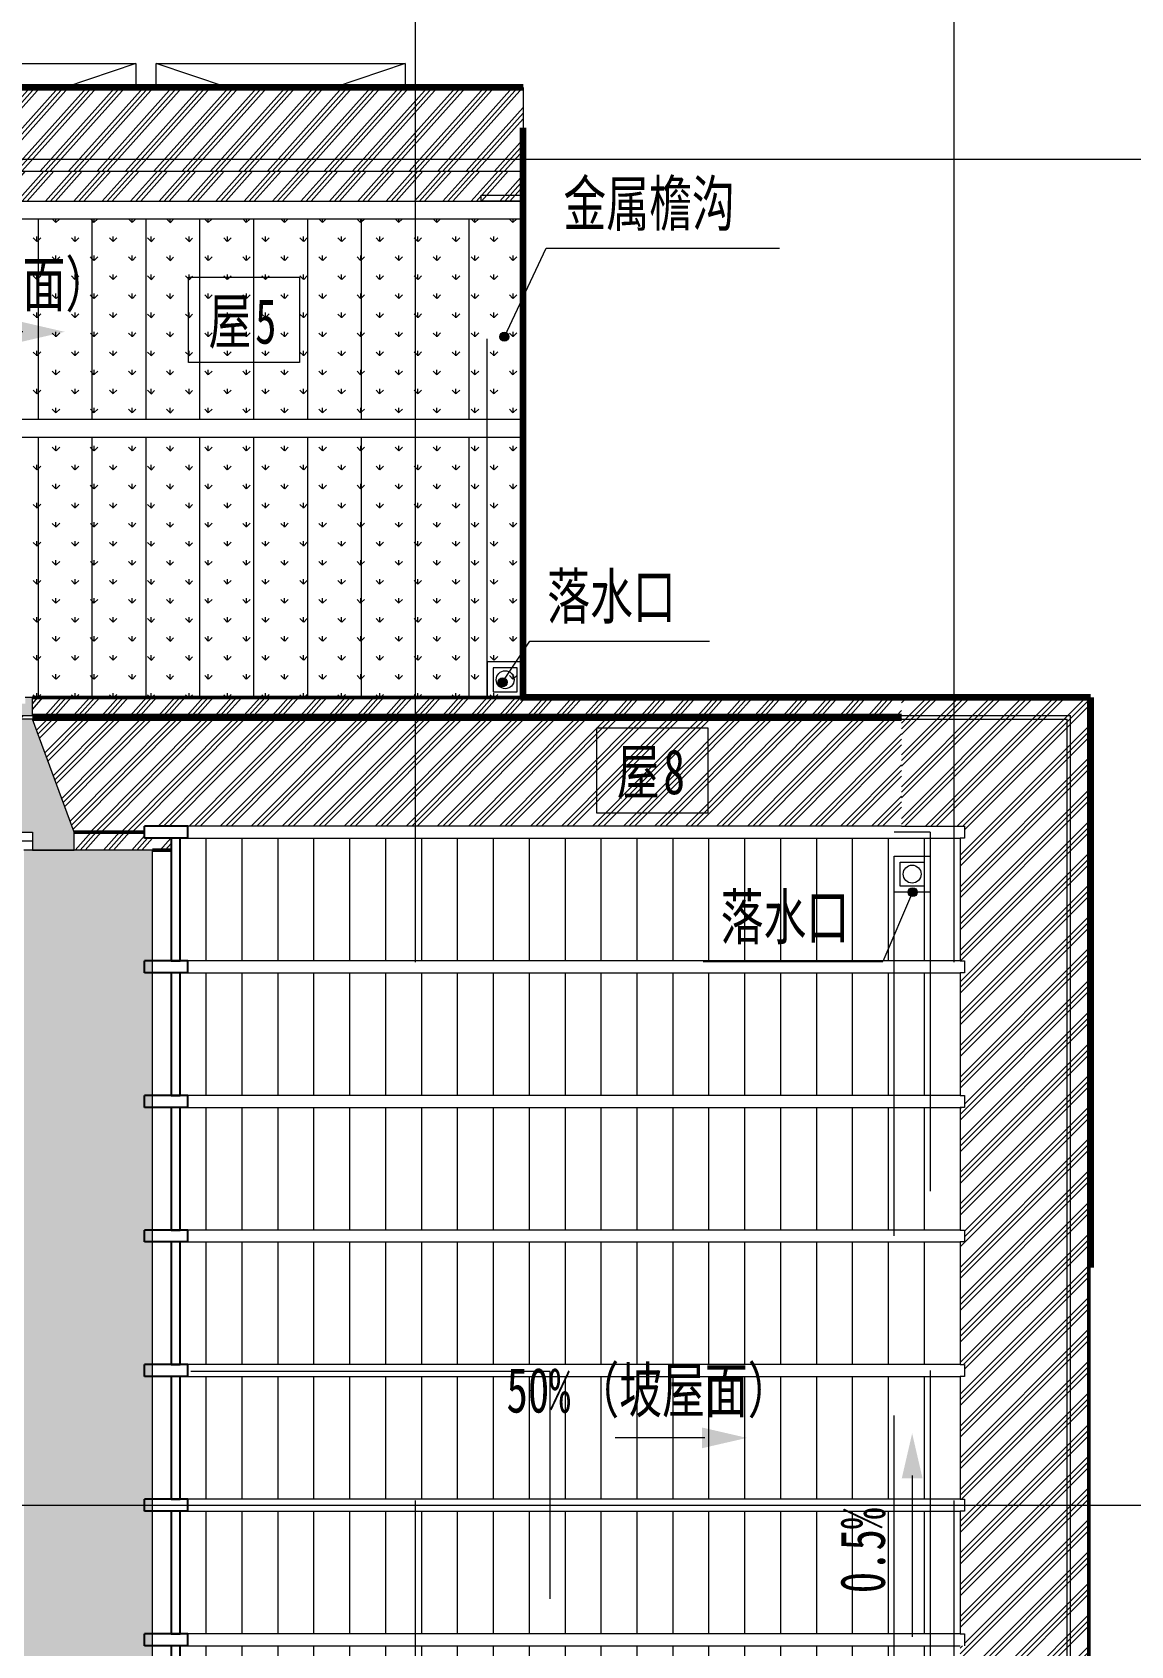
# Model space of a CAD drawing. Header units: millimetres. Extents: x 124696 to 347024, y 412631 to 564609.
# Drawn here: x 195971 to 205148, y 538427 to 551914 of the extents above; entities that cross this region are included whole.
import ezdxf

# ---------------------------------------------------------------- set-up
doc = ezdxf.new("R2010")
doc.units = ezdxf.units.MM
doc.header["$LTSCALE"] = 1500
doc.header["$MEASUREMENT"] = 0
for name, pattern in [('二层平面图$0$Aligning Line', [6.35, 3.175, -3.175]), ('二层平面图$0$IMPORT-216002', [3, 2, -1]), ('二层平面图$0$划线 2mm', [3.6, 2, -1.6]), ('二层平面图$0$轴网线_12_3_3_3 mm', [21, 12, -3, 3, -3]), ('二层平面图$0$隐藏线', [7.14375, 4.7625, -2.38125])]:
    doc.linetypes.add(name, pattern=pattern)
doc.layers.add('0-建筑底图', color=7, linetype='Continuous')
for name, color, linetype, lineweight in [('二层平面图$0$0-1', 7, 'Continuous', 5), ('二层平面图$0$A-FLOR-STRS', 51, 'Continuous', 9), ('二层平面图$0$A-LINE', 7, 'Continuous', 9), ('二层平面图$0$A-LINE-1', 7, '二层平面图$0$IMPORT-216002', 9), ('二层平面图$0$A-LINE-4', 7, '二层平面图$0$Aligning Line', 100), ('二层平面图$0$A-LINE-5', 7, '二层平面图$0$隐藏线', 9), ('二层平面图$0$A-NORM-MODEL-1', 9, 'Continuous', 9), ('二层平面图$0$A-NORM-MODEL-2', 90, 'Continuous', 25), ('二层平面图$0$A-ROOF', 241, 'Continuous', 9), ('二层平面图$0$A-ROOF-2', 254, 'Continuous', 5), ('二层平面图$0$A-ROOF-3', 50, 'Continuous', 50), ('二层平面图$0$A-ROOF-GRID-1', 9, 'Continuous', 9), ('二层平面图$0$A-WALL-CURT-PANEL-2', 7, 'Continuous', 9), ('二层平面图$0$A-WINDOW', 51, 'Continuous', 9), ('二层平面图$0$A-WINDOW-1', 51, '二层平面图$0$划线 2mm', 9), ('二层平面图$0$ANNO-DOTE-1', 10, '二层平面图$0$轴网线_12_3_3_3 mm', 15), ('二层平面图$0$ANNO-TEXT', 7, 'Continuous', 15), ('二层平面图$0$ANNO-TEXT-1', 1, 'Continuous', 15), ('二层平面图$0$ANNO-TEXT-2', 210, 'Continuous', 15), ('二层平面图$0$DETAIL-1', 8, 'Continuous', 9), ('二层平面图$0$FLOR-PATT', 99, 'Continuous', 9), ('二层平面图$0$S-BEAM', 4, 'Continuous', 9), ('二层平面图$0$S-BEAM-1', 7, 'Continuous', 9), ('二层平面图$0$S-BEAM-2', 130, 'Continuous', 35)]:
    doc.layers.add(name, color=color, linetype=linetype, lineweight=lineweight)
doc.styles.add('二层平面图$0$黑体', font='simhei.ttf', dxfattribs={"width": 0.7, "height": 375})
pattern_1 = [(90, (0, 0), (-159.099, 159.099), [42.187, -276.011]), (45, (0, 0), (-159.09903, 159.09903), [42.188, -182.813]), (135, (0, 0), (-159.09903, -159.09903), [42.188, -182.813])]
pattern_2 = [(90, (0, 0), (-159.099, 159.099), [42.187, -276.011]), (45, (0, 0), (-159.09903, 159.09903), [42.187, -182.812]), (135, (0, 0), (-159.09903, -159.09903), [42.188, -182.813])]

# ---------------------------------------------------------------- blocks, each defined once
blk = doc.blocks.new('二层平面图$0$屋顶檐口1 - 屋顶檐口1-2761451-104-2F')
at = {"layer": '二层平面图$0$A-ROOF'}
blk.add_hatch(color=256, dxfattribs=at).paths.add_polyline_path([(51150, 88725), (51150, 88875), (50800, 89820), (50660, 89820), (50660, 89850), (50800, 89850), (50800, 90000), (50740, 90000), (50740, 89950), (50560, 89950), (50560, 90000), (50500, 90000), (50500, 89850), (50640, 89850), (50640, 89820), (50500, 89820), (50500, 88875), (50800, 88875), (50800, 88725)])
at = {"layer": '二层平面图$0$A-ROOF-GRID-1'}
h = blk.add_hatch(dxfattribs=at)
h.set_pattern_fill('FP_13', color=256, style=0, pattern_type=2)
h.set_pattern_definition([(48.188, (10675.84, 0), (-118.59096, 132.5834), []), (48.188, (10717.77, 0), (0.00094, 265.16533), []), (48.188, (10633.91, 0), (0.00094, 265.16533), [])])
h.paths.add_polyline_path([(58061, 89850), (58061, 90000), (50800, 90000), (50800, 89850), (55523, 89850)])
h = blk.add_hatch(dxfattribs=at)
h.set_pattern_fill('FP_12', color=256, style=0, pattern_type=2)
h.set_pattern_definition([(48.188, (10647.84, 0), (-118.59096, 132.5834), []), (48.188, (10689.77, 0), (0.00094, 265.16533), []), (48.188, (10605.91, 0), (0.00094, 265.16533), [])])
h.paths.add_polyline_path([(58061, 89820), (58061, 89850), (50660, 89850), (50660, 89820), (55523, 89820)])
h = blk.add_hatch(dxfattribs=at)
h.set_pattern_fill('FP_56', color=256, style=0, pattern_type=2)
h.set_pattern_definition([(45.175, (16865.44, 6248), (-118.9855, 141.01546), []), (45.175, (16907.5, 6244.23), (0.00196, 260.732), []), (45.175, (16823.37, 6251.76), (0.00196, 260.732), [])])
h.paths.add_polyline_path([(51381, 88875), (51738, 88875), (51738, 88925), (58061, 88925), (58061, 89820), (50800, 89820), (51150, 88875)])
h = blk.add_hatch(dxfattribs=at)
h.set_pattern_fill('FP_57', color=256, style=0, pattern_type=2)
h.set_pattern_definition([(48.188, (10745.83, 0), (-118.59096, 132.5834), []), (48.188, (10787.76, 0), (0.00094, 265.16533), []), (48.188, (10703.9, 0), (0.00094, 265.16533), [])])
h.paths.add_polyline_path([(51803, 88725), (51960, 88725), (51960, 88825), (51738, 88825), (51738, 88875), (51150, 88875), (51150, 88725), (51738, 88725)])
at = {"layer": '二层平面图$0$A-ROOF-2'}
for p, q in [((50800, 90000), (50740, 90000)), ((50800, 89850), (50800, 90000)), ((50660, 89850), (50800, 89850)), ((50800, 89820), (50660, 89820)), ((51150, 88875), (50800, 89820)), ((50500, 88875), (50800, 88875)), ((50800, 88875), (50800, 88725)), ((51150, 88725), (51150, 88875)), ((50800, 88725), (51150, 88725))]:
    blk.add_line(p, q, dxfattribs=at)
at = {"layer": '二层平面图$0$A-ROOF-3'}
for p, q in [((50800, 90000), (58061, 90000)), ((50800, 89850), (58061, 89850)), ((50800, 89820), (58061, 89820)), ((51738, 88875), (51150, 88875))]:
    blk.add_line(p, q, dxfattribs=at)
blk = doc.blocks.new('二层平面图$0$SHS-Roof-center_rvt-1-104-2F')
at = {"layer": '二层平面图$0$A-ROOF'}
blk.add_hatch(color=256, dxfattribs=at).paths.add_polyline_path([(51381, 67650), (51803, 67650), (51803, 88725), (50729, 88725), (50729, 67650)])
at = {"layer": '二层平面图$0$A-NORM-MODEL-1'}
for p, q in [((58061, 88925), (52098, 88925)), ((52098, 88825), (58550, 88825)), ((52250, 88825), (52250, 87800)), ((52550, 88825), (52550, 87800)), ((52850, 88825), (52850, 87800)), ((53150, 88825), (53150, 87800)), ((53450, 88825), (53450, 87800)), ((53750, 88825), (53750, 87800)), ((54050, 88825), (54050, 87800)), ((54350, 88825), (54350, 87800)), ((54650, 88825), (54650, 87800)), ((54950, 88825), (54950, 87800)), ((55250, 88825), (55250, 87800)), ((55550, 88825), (55550, 87800)), ((55850, 88825), (55850, 87800)), ((56150, 88825), (56150, 87800)), ((56450, 88825), (56450, 87800)), ((56750, 88825), (56750, 87800)), ((57050, 88825), (57050, 87800)), ((57350, 88825), (57350, 87800)), ((57650, 88825), (57650, 87800)), ((57950, 88825), (57950, 87800)), ((58250, 88825), (58250, 87800)), ((58550, 87800), (52098, 87800)), ((52098, 87700), (58550, 87700)), ((52250, 87700), (52250, 86675)), ((52550, 87700), (52550, 86675)), ((52850, 87700), (52850, 86675)), ((53150, 87700), (53150, 86675)), ((53450, 87700), (53450, 86675)), ((53750, 87700), (53750, 86675)), ((54050, 87700), (54050, 86675)), ((54350, 87700), (54350, 86675)), ((54650, 87700), (54650, 86675)), ((54950, 87700), (54950, 86675)), ((55250, 87700), (55250, 86675)), ((55550, 87700), (55550, 86675)), ((55850, 87700), (55850, 86675)), ((56150, 87700), (56150, 86675)), ((56450, 87700), (56450, 86675)), ((56750, 87700), (56750, 86675)), ((57050, 87700), (57050, 86675)), ((57350, 87700), (57350, 86675)), ((57650, 87700), (57650, 86675)), ((57950, 87700), (57950, 86675)), ((58250, 87700), (58250, 86675)), ((58550, 86675), (52098, 86675)), ((52098, 86575), (58550, 86575)), ((52250, 86575), (52250, 85550)), ((52550, 86575), (52550, 85550)), ((52850, 86575), (52850, 85550)), ((53150, 86575), (53150, 85550)), ((53450, 86575), (53450, 85550)), ((53750, 86575), (53750, 85550)), ((54050, 86575), (54050, 85550)), ((54350, 86575), (54350, 85550)), ((54650, 86575), (54650, 85550)), ((54950, 86575), (54950, 85550)), ((55250, 86575), (55250, 85550)), ((55550, 86575), (55550, 85550)), ((55850, 86575), (55850, 85550)), ((56150, 86575), (56150, 85550)), ((56450, 86575), (56450, 85550)), ((56750, 86575), (56750, 85550)), ((57050, 86575), (57050, 85550)), ((57350, 86575), (57350, 85550)), ((57650, 86575), (57650, 85550)), ((57950, 86575), (57950, 85550)), ((58250, 86575), (58250, 85550)), ((58550, 85550), (52098, 85550)), ((52098, 85450), (58550, 85450)), ((52250, 85450), (52250, 84425)), ((52550, 85450), (52550, 84425)), ((52850, 85450), (52850, 84425)), ((53150, 85450), (53150, 84425)), ((53450, 85450), (53450, 84425)), ((53750, 85450), (53750, 84425)), ((54050, 85450), (54050, 84425)), ((54350, 85450), (54350, 84425)), ((54650, 85450), (54650, 84425)), ((54950, 85450), (54950, 84425)), ((55250, 85450), (55250, 84425)), ((55550, 85450), (55550, 84425)), ((55850, 85450), (55850, 84425)), ((56150, 85450), (56150, 84425)), ((56450, 85450), (56450, 84425)), ((56750, 85450), (56750, 84425)), ((57050, 85450), (57050, 84425)), ((57350, 85450), (57350, 84425)), ((57650, 85450), (57650, 84425)), ((57950, 85450), (57950, 84425)), ((58250, 85450), (58250, 84425)), ((58550, 84425), (52098, 84425)), ((52098, 84325), (58550, 84325)), ((52250, 84325), (52250, 83300)), ((52550, 84325), (52550, 83300)), ((52850, 84325), (52850, 83300)), ((53150, 84325), (53150, 83300)), ((53450, 84325), (53450, 83300)), ((53750, 84325), (53750, 83300)), ((54050, 84325), (54050, 83300)), ((54350, 84325), (54350, 83300)), ((54650, 84325), (54650, 83300)), ((54950, 84325), (54950, 83300)), ((55250, 84325), (55250, 83300)), ((55550, 84325), (55550, 83300)), ((55850, 84325), (55850, 83300)), ((56150, 84325), (56150, 83300)), ((56450, 84325), (56450, 83300)), ((56750, 84325), (56750, 83300)), ((57050, 84325), (57050, 83300)), ((57350, 84325), (57350, 83300)), ((57650, 84325), (57650, 83300)), ((57950, 84325), (57950, 83300)), ((58250, 84325), (58250, 83300)), ((58550, 83300), (52098, 83300)), ((52098, 83200), (58550, 83200)), ((52250, 83200), (52250, 82175)), ((52550, 83200), (52550, 82175)), ((52850, 83200), (52850, 82175)), ((53150, 83200), (53150, 82175)), ((53450, 83200), (53450, 82175)), ((53750, 83200), (53750, 82175)), ((54050, 83200), (54050, 82175)), ((54350, 83200), (54350, 82175)), ((54650, 83200), (54650, 82175)), ((54950, 83200), (54950, 82175)), ((55250, 83200), (55250, 82175)), ((55550, 83200), (55550, 82175)), ((55850, 83200), (55850, 82175)), ((56150, 83200), (56150, 82175)), ((56450, 83200), (56450, 82175)), ((56750, 83200), (56750, 82175)), ((57050, 83200), (57050, 82175)), ((57350, 83200), (57350, 82175)), ((57650, 83200), (57650, 82175)), ((57950, 83200), (57950, 82175)), ((58250, 83200), (58250, 82175)), ((58550, 82175), (52098, 82175)), ((52098, 82075), (58550, 82075)), ((52250, 82075), (52250, 81050)), ((52550, 82075), (52550, 81050)), ((52850, 82075), (52850, 81050)), ((53150, 82075), (53150, 81050)), ((53450, 82075), (53450, 81050)), ((53750, 82075), (53750, 81050)), ((54050, 82075), (54050, 81050)), ((54350, 82075), (54350, 81050)), ((54650, 82075), (54650, 81050)), ((54950, 82075), (54950, 81050)), ((55250, 82075), (55250, 81050)), ((55550, 82075), (55550, 81050)), ((55850, 82075), (55850, 81050)), ((56150, 82075), (56150, 81050)), ((56450, 82075), (56450, 81050)), ((56750, 82075), (56750, 81050)), ((57050, 82075), (57050, 81050)), ((57350, 82075), (57350, 81050)), ((57650, 82075), (57650, 81050)), ((57950, 82075), (57950, 81050)), ((58250, 82075), (58250, 81050))]:
    blk.add_line(p, q, dxfattribs=at)
at = {"layer": '二层平面图$0$A-NORM-MODEL-2'}
for p, q in [((52098, 88925), (51738, 88925)), ((51738, 88825), (51738, 88925)), ((52098, 88825), (52098, 88925)), ((52098, 88825), (51738, 88825)), ((51960, 88825), (51960, 87800)), ((52035, 88825), (51960, 88825)), ((52035, 87800), (52035, 88825)), ((52098, 87800), (51738, 87800)), ((51738, 87700), (51738, 87800)), ((51960, 87800), (52035, 87800)), ((52098, 87700), (52098, 87800)), ((52098, 87700), (51738, 87700)), ((51960, 87700), (51960, 86675)), ((52035, 87700), (51960, 87700)), ((52035, 86675), (52035, 87700)), ((52098, 86675), (51738, 86675)), ((51738, 86575), (51738, 86675)), ((51960, 86675), (52035, 86675)), ((52098, 86575), (52098, 86675)), ((52098, 86575), (51738, 86575)), ((51960, 86575), (51960, 85550)), ((52035, 86575), (51960, 86575)), ((52035, 85550), (52035, 86575)), ((52098, 85550), (51738, 85550)), ((51738, 85450), (51738, 85550)), ((51960, 85550), (52035, 85550)), ((52098, 85450), (52098, 85550)), ((52098, 85450), (51738, 85450)), ((51960, 85450), (51960, 84425)), ((52035, 85450), (51960, 85450)), ((52035, 84425), (52035, 85450)), ((52098, 84425), (51738, 84425)), ((51738, 84325), (51738, 84425)), ((52098, 84325), (51738, 84325)), ((51960, 84425), (52035, 84425)), ((51960, 84325), (51960, 83300)), ((52035, 84325), (51960, 84325)), ((52035, 83300), (52035, 84325)), ((52098, 84325), (52098, 84425)), ((52098, 83300), (51738, 83300)), ((51738, 83200), (51738, 83300)), ((51960, 83300), (52035, 83300)), ((52098, 83200), (52098, 83300)), ((52098, 83200), (51738, 83200)), ((51960, 83200), (51960, 82175)), ((52035, 83200), (51960, 83200)), ((52035, 82175), (52035, 83200)), ((52098, 82175), (51738, 82175)), ((51738, 82075), (51738, 82175)), ((51960, 82175), (52035, 82175)), ((52098, 82075), (52098, 82175)), ((52098, 82075), (51738, 82075)), ((51960, 82075), (51960, 81050)), ((52035, 82075), (51960, 82075)), ((52035, 81050), (52035, 82075))]:
    blk.add_line(p, q, dxfattribs=at)
at = {"layer": '二层平面图$0$A-ROOF-2'}
for p, q in [((51803, 88725), (50729, 88725)), ((51803, 67650), (51803, 88725))]:
    blk.add_line(p, q, dxfattribs=at)
at = {"layer": '二层平面图$0$A-ROOF-3'}
for p, q in [((59625, 90000), (59623, 89997)), ((59625, 90000), (59623, 89997)), ((59625, 89719), (59625, 90000)), ((59625, 90000), (59625, 89719)), ((59625, 89719), (59625, 89438)), ((59625, 89438), (59625, 89719)), ((59625, 89438), (59625, 89156)), ((59625, 89438), (59625, 89156)), ((59625, 88875), (59625, 89156)), ((59625, 88875), (59625, 89156)), ((59625, 67500), (59625, 88875)), ((59625, 88875), (59625, 67500)), ((51803, 88725), (51960, 88725))]:
    blk.add_line(p, q, dxfattribs=at)
at = {"layer": '二层平面图$0$A-ROOF'}
blk.add_blockref('二层平面图$0$屋顶檐口1 - 屋顶檐口1-2761451-104-2F', (0, 0), dxfattribs=at)
blk = doc.blocks.new('二层平面图$0$S-梁-钢-箱形1 - _-150x150x10x10-V76-104-2F')
at = {"layer": '二层平面图$0$S-BEAM-1'}
h = blk.add_hatch(color=256, dxfattribs=at)
h.paths.add_polyline_path([(50368, 88800), (50368, 88950), (50032, 88950), (50032, 88800)])
h.paths.add_polyline_path([(50055, 88810), (50055, 88940), (50345, 88940), (50345, 88810)])
for p, q in [((50368, 88950), (50500, 88950)), ((50800, 88800), (50368, 88800))]:
    blk.add_line(p, q, dxfattribs=at)
at = {"layer": '二层平面图$0$S-BEAM-2'}
for p, q in [((50368, 88950), (50032, 88950)), ((50032, 88950), (50032, 88800)), ((50055, 88810), (50055, 88940)), ((50055, 88940), (50345, 88940)), ((50345, 88940), (50345, 88810)), ((50368, 88800), (50368, 88950)), ((50032, 88800), (50368, 88800)), ((50345, 88810), (50055, 88810))]:
    blk.add_line(p, q, dxfattribs=at)
blk = doc.blocks.new('二层平面图$0$SHS-Structure-Center_rvt-1-104-2F')
at = {"layer": '二层平面图$0$S-BEAM'}
blk.add_blockref('二层平面图$0$S-梁-钢-箱形1 - _-150x150x10x10-V76-104-2F', (0, 0), dxfattribs=at)
blk = doc.blocks.new('二层平面图$0$楼板 斜檐口 - 楼板 斜檐口-3571289-104-2F')
at = {"layer": '二层平面图$0$FLOR-PATT'}
h = blk.add_hatch(dxfattribs=at)
h.set_pattern_fill('FP_82', color=256, style=0, pattern_type=2)
h.set_pattern_definition([(48.19, (9190, 0), (-118.58652, 132.5819), []), (48.19, (9231.93, 0), (-0.00192, 265.16498), []), (48.19, (9148.07, 0), (-0.00192, 265.16498), [])])
h.paths.add_polyline_path([(50000, 94400), (54900, 94400), (54900, 95100), (45000, 95100), (45000, 94400), (49310, 94400)])
h = blk.add_hatch(dxfattribs=at)
h.set_pattern_fill('FP_81', color=256, style=0, pattern_type=2)
h.set_pattern_definition([(48.19, (9220, 0), (-118.58652, 132.5819), []), (48.19, (9261.93, 0), (-0.00192, 265.16498), []), (48.19, (9178.07, 0), (-0.00192, 265.16498), [])])
h.paths.add_polyline_path([(54900, 94150), (54900, 94400), (45000, 94400), (45000, 94150), (54142, 94150)])
at = {"layer": '二层平面图$0$A-LINE'}
for p, q in [((45000, 95100), (54900, 95100)), ((54900, 95100), (54900, 94400)), ((45000, 94400), (54900, 94400)), ((54900, 94400), (54900, 94150)), ((45000, 94150), (54900, 94150))]:
    blk.add_line(p, q, dxfattribs=at)
blk = doc.blocks.new('二层平面图$0$系统嵌板 - 深灰色蜂窝铝板-8716445-104-2F')
at = {"layer": '二层平面图$0$A-WALL-CURT-PANEL-2'}
for p, q in [((-175, 0), (175, 0)), ((-175, 0), (-175, -50)), ((175, 0), (175, -50)), ((175, -50), (-175, -50))]:
    blk.add_line(p, q, dxfattribs=at)
blk = doc.blocks.new('二层平面图$0$A-嵌板_上悬铝窗 - 幕墙上悬开启-12972704-104-2F')
at = {"layer": '二层平面图$0$A-WINDOW-1'}
for p, q in [((-446, 175), (-1040, 375)), ((-1040, 375), (1040, 375)), ((-1040, 175), (-1040, 375)), ((1040, 375), (446, 175)), ((1040, 375), (1040, 175))]:
    blk.add_line(p, q, dxfattribs=at)
blk = doc.blocks.new('二层平面图$0$A-嵌板_上悬铝窗 - 幕墙上悬开启-12972689-104-2F')
at = {"layer": '二层平面图$0$A-WINDOW-1'}
for p, q in [((-446, 175), (-1040, 375)), ((-1040, 375), (1040, 375)), ((-1040, 175), (-1040, 375)), ((1040, 375), (446, 175)), ((1040, 375), (1040, 175))]:
    blk.add_line(p, q, dxfattribs=at)
blk = doc.blocks.new('二层平面图$0$符号排水箭头_实线 - 排水箭头-7034490-104-2F')
at = {"layer": '二层平面图$0$ANNO-TEXT'}
blk.add_hatch(color=256, dxfattribs=at).paths.add_polyline_path([(2.5, -0.577), (0, 0), (2.5, 0.577)])
blk.add_line((2.339, 0), (7.339, 0), dxfattribs=at)
blk = doc.blocks.new('二层平面图$0$00_引注_规范_ - 00_引注_规范_-5761223-104-2F')
at = {"layer": '二层平面图$0$ANNO-TEXT'}
for p, q in [((0, 0), (5, 0)), ((5, 0), (10, 0))]:
    blk.add_line(p, q, dxfattribs=at)
blk = doc.blocks.new('二层平面图$0$符号排水箭头_虚线 - 排水箭头-5936943-104-2F')
at = {"layer": '二层平面图$0$ANNO-TEXT'}
blk.add_hatch(color=256, dxfattribs=at).paths.add_polyline_path([(2.5, -0.577), (0, 0), (2.5, 0.577)])
at = {"layer": '二层平面图$0$ANNO-TEXT-2'}
blk.add_line((2.339, 0), (11.339, 0), dxfattribs=at)
blk = doc.blocks.new('二层平面图$0$00_引注_规范_ - 00_引注_规范_-5758521-104-2F')
at = {"layer": '二层平面图$0$ANNO-TEXT'}
for p, q in [((0, 0), (8, 0)), ((8, 0), (13, 0))]:
    blk.add_line(p, q, dxfattribs=at)
blk = doc.blocks.new('二层平面图')
at = {"layer": '二层平面图$0$A-FLOR-STRS'}
h = blk.add_hatch(dxfattribs=at)
h.set_pattern_fill('FP_72', color=8, style=0, pattern_type=2)
h.set_pattern_definition(pattern_1)
h.paths.add_polyline_path([(50690.7, 92325), (50850, 92325), (50850, 94000), (50400, 94000), (50400, 92325)])
h = blk.add_hatch(dxfattribs=at)
h.set_pattern_fill('FP_72', color=8, style=0, pattern_type=2)
h.set_pattern_definition(pattern_1)
h.paths.add_polyline_path([(51121.5, 92325), (51300, 92325), (51300, 94000), (50850, 94000), (50850, 92325)])
h = blk.add_hatch(dxfattribs=at)
h.set_pattern_fill('FP_72', color=8, style=0, pattern_type=2)
h.set_pattern_definition(pattern_1)
h.paths.add_polyline_path([(51300, 92325), (51750, 92325), (51750, 94000), (51300, 94000), (51300, 92339.3)])
h = blk.add_hatch(dxfattribs=at)
h.set_pattern_fill('FP_107', color=8, style=0, pattern_type=2)
h.set_pattern_definition(pattern_2)
h.paths.add_polyline_path([(51750, 92325), (52200, 92325), (52200, 94000), (51750, 94000), (51750, 92442)])
h = blk.add_hatch(dxfattribs=at)
h.set_pattern_fill('FP_72', color=8, style=0, pattern_type=2)
h.set_pattern_definition(pattern_1)
h.paths.add_polyline_path([(52650, 92325), (52650, 94000), (52200, 94000), (52200, 92325), (52560.7, 92325)])
h = blk.add_hatch(dxfattribs=at)
h.set_pattern_fill('FP_72', color=8, style=0, pattern_type=2)
h.set_pattern_definition(pattern_1)
h.paths.add_polyline_path([(52761.7, 92325), (53100, 92325), (53100, 94000), (52650, 94000), (52650, 92325)])
h = blk.add_hatch(dxfattribs=at)
h.set_pattern_fill('FP_72', color=8, style=0, pattern_type=2)
h.set_pattern_definition(pattern_1)
h.paths.add_polyline_path([(53550, 92325), (53550, 94000), (53100, 94000), (53100, 92325)])
h = blk.add_hatch(dxfattribs=at)
h.set_pattern_fill('FP_72', color=8, style=0, pattern_type=2)
h.set_pattern_definition(pattern_1)
h.paths.add_polyline_path([(54000, 92325), (54000, 94000), (53550, 94000), (53550, 92325)])
h = blk.add_hatch(dxfattribs=at)
h.set_pattern_fill('FP_72', color=8, style=0, pattern_type=2)
h.set_pattern_definition(pattern_1)
h.paths.add_polyline_path([(54450, 92325), (54450, 94000), (54000, 94000), (54000, 92325), (54142.3, 92325)])
h = blk.add_hatch(dxfattribs=at)
h.set_pattern_fill('FP_72', color=8, style=0, pattern_type=2)
h.set_pattern_definition(pattern_1)
h.paths.add_polyline_path([(54900, 92325), (54900, 94000), (54450, 94000), (54450, 92325)])
h = blk.add_hatch(dxfattribs=at)
h.set_pattern_fill('FP_72', color=8, style=0, pattern_type=2)
h.set_pattern_definition(pattern_1)
h.paths.add_polyline_path([(50499.5, 89675), (50499.5, 89820), (50639.6, 89820), (50639.6, 89850), (50499.5, 89850), (50499.5, 90000), (50850, 90000), (50850, 92175), (50400, 92175), (50400, 89675)])
h = blk.add_hatch(dxfattribs=at)
h.set_pattern_fill('FP_72', color=8, style=0, pattern_type=2)
h.set_pattern_definition(pattern_1)
h.paths.add_polyline_path([(50850, 90000), (51300, 90000), (51300, 92175), (50850, 92175), (50850, 90124.8)])
h = blk.add_hatch(dxfattribs=at)
h.set_pattern_fill('FP_72', color=8, style=0, pattern_type=2)
h.set_pattern_definition(pattern_1)
h.paths.add_polyline_path([(51750, 90000), (51750, 92175), (51300, 92175), (51300, 90000), (51381, 90000)])
h = blk.add_hatch(dxfattribs=at)
h.set_pattern_fill('FP_107', color=8, style=0, pattern_type=2)
h.set_pattern_definition(pattern_2)
h.paths.add_polyline_path([(51750, 90000), (52200, 90000), (52200, 92175), (51750, 92175), (51750, 90124.8)])
h = blk.add_hatch(dxfattribs=at)
h.set_pattern_fill('FP_72', color=8, style=0, pattern_type=2)
h.set_pattern_definition(pattern_1)
h.paths.add_polyline_path([(52200, 90000), (52650, 90000), (52650, 92175), (52200, 92175), (52200, 90124.8)])
h = blk.add_hatch(dxfattribs=at)
h.set_pattern_fill('FP_72', color=8, style=0, pattern_type=2)
h.set_pattern_definition(pattern_1)
h.paths.add_polyline_path([(53100, 90000), (53100, 92175), (52650, 92175), (52650, 90000), (52974.5, 90000)])
h = blk.add_hatch(dxfattribs=at)
h.set_pattern_fill('FP_72', color=8, style=0, pattern_type=2)
h.set_pattern_definition(pattern_1)
h.paths.add_polyline_path([(53391.9, 90000), (53550, 90000), (53550, 92175), (53100, 92175), (53100, 90000), (53180.5, 90000)])
h = blk.add_hatch(dxfattribs=at)
h.set_pattern_fill('FP_72', color=8, style=0, pattern_type=2)
h.set_pattern_definition(pattern_1)
h.paths.add_polyline_path([(54000, 90000), (54000, 92175), (53550, 92175), (53550, 90000)])
h = blk.add_hatch(dxfattribs=at)
h.set_pattern_fill('FP_72', color=8, style=0, pattern_type=2)
h.set_pattern_definition(pattern_1)
h.paths.add_polyline_path([(54049, 90000), (54450, 90000), (54450, 92175), (54000, 92175), (54000, 90000), (54044, 90000)])
h = blk.add_hatch(dxfattribs=at)
h.set_pattern_fill('FP_72', color=8, style=0, pattern_type=2)
h.set_pattern_definition(pattern_1)
h.paths.add_polyline_path([(54900, 90000), (54900, 92175), (54450, 92175), (54450, 90000)])
at = {"layer": '二层平面图$0$ANNO-TEXT'}
h = blk.add_hatch(color=8, dxfattribs=at)
edge = h.paths.add_edge_path()
edge.add_arc((54743.3, 93016.6), 37.5, 0, 360)
h = blk.add_hatch(color=8, dxfattribs=at)
edge = h.paths.add_edge_path()
edge.add_arc((54728.2, 90128.6), 37.5, 0, 360)
h = blk.add_hatch(color=8, dxfattribs=at)
edge = h.paths.add_edge_path()
edge.add_arc((58154.1, 88374), 37.5, 0, 360)
at = {"layer": '二层平面图$0$DETAIL-1'}
h = blk.add_hatch(dxfattribs=at)
h.set_pattern_fill('FP_47', color=8, style=0, pattern_type=2)
h.set_pattern_definition([(45, (0, 0), (-132.58252, 132.58252), []), (45, (46.88, 0), (0, 265.16504), []), (45, (-46.88, 0), (0, 265.16504), [])])
h.paths.add_polyline_path([(59623.8, 66375), (59623.8, 90000), (58060.9, 90000), (58060.9, 88925), (58588.2, 88925), (58588.2, 88825), (58550, 88825), (58550, 87800), (58588.2, 87800), (58588.2, 87700), (58550, 87700), (58550, 86675), (58588.2, 86675), (58588.2, 86575), (58550, 86575), (58550, 85550), (58588.2, 85550), (58588.2, 85450), (58550, 85450), (58550, 84425), (58588.2, 84425), (58588.2, 84325), (58550, 84325), (58550, 83300), (58588.2, 83300), (58588.2, 83200), (58550, 83200), (58550, 82175), (58588.2, 82175), (58588.2, 82075), (58550, 82075), (58550, 81050), (58588.2, 81050), (58588.2, 80950), (58550, 80950), (58550, 79925), (58588.2, 79925), (58588.2, 79825), (58550, 79825), (58550, 78800), (58588.2, 78800), (58588.2, 78700), (58550, 78700), (58550, 77675), (58588.2, 77675), (58588.2, 77575), (58550, 77575), (58550, 76550), (58588.2, 76550), (58588.2, 76450), (58550, 76448.8), (58550, 75425), (58588.2, 75425), (58588.2, 75325), (58550, 75325), (58550, 74300), (58588.2, 74300), (58588.2, 74200), (58550, 74200), (58550, 73175), (58588.2, 73175), (58588.2, 73075), (58550, 73075), (58550, 72050), (58588.2, 72050), (58588.2, 71950), (58550, 71950), (58550, 70925), (58588.2, 70925), (58588.2, 70825), (58550, 70825), (58550, 69800), (58588.2, 69800), (58588.2, 69700), (58550, 69700), (58550, 68675), (58588.2, 68675), (58588.2, 68575), (58550, 68575), (58550, 67550), (58588.2, 67550), (58588.2, 67450), (57485.4, 67450), (57485.4, 66375), (59319.6, 66375)])
at = {"layer": '二层平面图$0$A-FLOR-STRS', "color": 8}
for p, q in [((54900, 94000), (54900, 94150)), ((50850, 94000), (50400, 94000)), ((51300, 94000), (50850, 94000)), ((50850, 92325), (50850, 94000)), ((51750, 94000), (51300, 94000)), ((51300, 92325), (51300, 94000)), ((52200, 94000), (51750, 94000)), ((51750, 92325), (51750, 94000)), ((52650, 94000), (52200, 94000)), ((52200, 92325), (52200, 94000)), ((53100, 94000), (52650, 94000)), ((52650, 92325), (52650, 94000)), ((53550, 94000), (53100, 94000)), ((53100, 92325), (53100, 94000)), ((54000, 94000), (53550, 94000)), ((53550, 92325), (53550, 94000)), ((54450, 94000), (54000, 94000)), ((54000, 92325), (54000, 94000)), ((54900, 94000), (54450, 94000)), ((54450, 92325), (54450, 94000)), ((54900, 92325), (54900, 94000)), ((54900, 92325), (45000, 92325)), ((50850, 92325), (50400, 92325)), ((51300, 92325), (50850, 92325)), ((51750, 92325), (51300, 92325)), ((52200, 92325), (51750, 92325)), ((52650, 92325), (52200, 92325)), ((53100, 92325), (52650, 92325)), ((53550, 92325), (53100, 92325)), ((54000, 92325), (53550, 92325)), ((54450, 92325), (54000, 92325)), ((54900, 92325), (54450, 92325)), ((54900, 92175), (54900, 92325)), ((54900, 92175), (54900, 92325)), ((54900, 92175), (45000, 92175)), ((50850, 92175), (50400, 92175)), ((51300, 92175), (50850, 92175)), ((50850, 90000), (50850, 92175)), ((51750, 92175), (51300, 92175)), ((51300, 90000), (51300, 92175)), ((52200, 92175), (51750, 92175)), ((51750, 90000), (51750, 92175)), ((52650, 92175), (52200, 92175)), ((52200, 90000), (52200, 92175)), ((53100, 92175), (52650, 92175)), ((52650, 90000), (52650, 92175)), ((53550, 92175), (53100, 92175)), ((53100, 90000), (53100, 92175)), ((54000, 92175), (53550, 92175)), ((53550, 90000), (53550, 92175)), ((54450, 92175), (54000, 92175)), ((54000, 90000), (54000, 92175)), ((54900, 92175), (54450, 92175)), ((54450, 90000), (54450, 92175)), ((54900, 90000), (54900, 92175))]:
    blk.add_line(p, q, dxfattribs=at)
at = {"layer": '二层平面图$0$A-LINE', "color": 8}
for p, q in [((54850, 90250), (54650, 90250)), ((54650, 90250), (54650, 90050)), ((54850, 90050), (54850, 90250)), ((54650, 90050), (54850, 90050)), ((59623.8, 90000), (58060.9, 90000)), ((59623.8, 66375), (59623.8, 90000)), ((58060.9, 89850), (59473.8, 89850)), ((59473.8, 66525), (59473.8, 89850)), ((58060.9, 89820), (59443.8, 89820)), ((59443.8, 66555), (59443.8, 89820)), ((58060.9, 88925), (58588.2, 88925)), ((58588.2, 88925), (58588.2, 88825)), ((58588.2, 88825), (58550, 88825)), ((58550, 88825), (58550, 87800)), ((58050, 88625), (58250, 88625)), ((58050, 88425), (58050, 88625)), ((58250, 88625), (58250, 88425)), ((58250, 88425), (58050, 88425)), ((58550, 87800), (58588.2, 87800)), ((58588.2, 87800), (58588.2, 87700)), ((58588.2, 87700), (58550, 87700)), ((58550, 87700), (58550, 86675)), ((58550, 86675), (58588.2, 86675)), ((58588.2, 86675), (58588.2, 86575)), ((58588.2, 86575), (58550, 86575)), ((58550, 86575), (58550, 85550)), ((58550, 85550), (58588.2, 85550)), ((58588.2, 85550), (58588.2, 85450)), ((58588.2, 85450), (58550, 85450)), ((58550, 85450), (58550, 84425)), ((58550, 84425), (58588.2, 84425)), ((58588.2, 84325), (58550, 84325)), ((58550, 84325), (58550, 83300)), ((58588.2, 84425), (58588.2, 84325)), ((58550, 83300), (58588.2, 83300)), ((58588.2, 83300), (58588.2, 83200)), ((58588.2, 83200), (58550, 83200)), ((58550, 83200), (58550, 82175)), ((58550, 82175), (58588.2, 82175)), ((58588.2, 82175), (58588.2, 82075))]:
    blk.add_line(p, q, dxfattribs=at)
for centre in [(54750, 90150), (58150, 88525)]:
    blk.add_circle(centre, 75, dxfattribs=at)
at = {"layer": '二层平面图$0$A-LINE-1', "color": 8}
for p, q in [((54600, 90000), (54600, 94150)), ((54900, 94150), (54900, 90000)), ((54900, 90000), (54600, 90000)), ((58000, 67500), (58000, 88875)), ((58300, 88875), (58000, 88875)), ((58300, 88875), (58300, 67500)), ((55125, 84366.2), (45000, 84366.2)), ((55125, 50966.2), (55125, 84366.2))]:
    blk.add_line(p, q, dxfattribs=at)
at = {"layer": '二层平面图$0$A-LINE-4', "color": 8}
for p, q in [((54900, 95100), (27000, 95100)), ((54900, 90000), (54900, 95100)), ((59640, 90000), (50380, 90000)), ((59640, 90000), (59640, 66375))]:
    blk.add_line(p, q, dxfattribs=at)
at = {"layer": '二层平面图$0$A-LINE-5', "color": 8}
for p, q in [((54900, 90300), (54600, 90300)), ((54600, 90300), (54600, 90000)), ((54900, 90000), (54900, 90300)), ((54600, 90000), (54900, 90000)), ((58000, 88675), (58300, 88675)), ((58000, 88375), (58000, 88675)), ((58300, 88675), (58300, 88375)), ((58300, 88375), (58000, 88375))]:
    blk.add_line(p, q, dxfattribs=at)
at = {"layer": '二层平面图$0$ANNO-DOTE-1', "color": 8}
for p, q in [((54000, -6710.3), (54000, 106757.2)), ((58500, -6710.3), (58500, 106757.2)), ((-18896.2, 94500), (101078.3, 94500)), ((-18896.2, 83250), (161528.2, 83250))]:
    blk.add_line(p, q, dxfattribs=at)
at = {"layer": '二层平面图$0$ANNO-TEXT', "color": 8}
for p, q in [((54743.3, 93016.6), (55091.5, 93756.5)), ((54728.2, 90128.6), (54955.8, 90472.4)), ((58154.1, 88374), (57904.8, 87793.4))]:
    blk.add_line(p, q, dxfattribs=at)
for centre in [(54743.3, 93016.6), (54728.2, 90128.6), (58154.1, 88374)]:
    blk.add_circle(centre, 37.5, dxfattribs=at)
at = {"layer": '二层平面图$0$ANNO-TEXT-1', "color": 8, "flags": 128}
for points in [[(52105.2, 93514.2), (53030.6, 93514.2), (53030.6, 92800.2), (52105.2, 92800.2)], [(55516.7, 89748.5), (56442.1, 89748.5), (56442.1, 89034.5), (55516.7, 89034.5)]]:
    blk.add_lwpolyline(points, close=True, dxfattribs=at)
at = {"layer": '二层平面图$0$0-1', "color": 8}
for name in ['二层平面图$0$SHS-Roof-center_rvt-1-104-2F', '二层平面图$0$SHS-Structure-Center_rvt-1-104-2F']:
    blk.add_blockref(name, (0, 0), dxfattribs=at)
at = {"layer": '二层平面图$0$A-LINE', "color": 8}
blk.add_blockref('二层平面图$0$楼板 斜檐口 - 楼板 斜檐口-3571289-104-2F', (0, 0), dxfattribs=at)
at = {"layer": '二层平面图$0$A-WALL-CURT-PANEL-2', "color": 8, "rotation": 180}
blk.add_blockref('二层平面图$0$系统嵌板 - 深灰色蜂窝铝板-8716445-104-2F', (54725, 94150), dxfattribs=at)
at = {"layer": '二层平面图$0$A-WINDOW', "color": 8}
for name, p in [('二层平面图$0$A-嵌板_上悬铝窗 - 幕墙上悬开启-12972704-104-2F', (50625, 94925)), ('二层平面图$0$A-嵌板_上悬铝窗 - 幕墙上悬开启-12972689-104-2F', (50625, 94925)), ('二层平面图$0$A-嵌板_上悬铝窗 - 幕墙上悬开启-12972704-104-2F', (52875, 94925))]:
    blk.add_blockref(name, p, dxfattribs=at)
at = {"layer": '二层平面图$0$ANNO-TEXT', "color": 8, "xscale": 150, "yscale": 150, "zscale": 150}
for name, p in [('二层平面图$0$00_引注_规范_ - 00_引注_规范_-5758521-104-2F', (55091.5, 93756.5)), ('二层平面图$0$00_引注_规范_ - 00_引注_规范_-5761223-104-2F', (54955.8, 90472.4)), ('二层平面图$0$00_引注_规范_ - 00_引注_规范_-5761223-104-2F', (56404.8, 87793.4))]:
    blk.add_blockref(name, p, dxfattribs=at)
for name, p, rotation in [('二层平面图$0$符号排水箭头_实线 - 排水箭头-7034490-104-2F', (51070.2, 93058), 180), ('二层平面图$0$符号排水箭头_实线 - 排水箭头-7034490-104-2F', (56770.2, 83812.5), 180), ('二层平面图$0$符号排水箭头_虚线 - 排水箭头-5936943-104-2F', (58150, 83850), 270.0000000000005)]:
    blk.add_blockref(name, p, dxfattribs=dict(at, rotation=rotation))
at = {"layer": '二层平面图$0$ANNO-TEXT', "color": 8, "char_height": 375, "attachment_point": 1, "style": '二层平面图$0$黑体'}
for s, insert, width in [('金属檐沟', (55236.5, 94318.3), 1885.569), ('（坡屋面）', (49644.5, 93644.5), 2356.961), ('\\f黑体|b0|i0|c134|p49|;\\W.7;屋', (52271.9, 93333.6), 471.392), ('\\f黑体|b0|i0|c134|p49|;\\W.7;5', (52660.8, 93333.6), 235.696), ('落水口', (55100.8, 91034.2), 1414.177), ('\\f黑体|b0|i0|c134|p49|;\\W.7;屋', (55683.4, 89567.9), 471.392), ('\\f黑体|b0|i0|c134|p49|;\\W.7;8', (56072.3, 89567.9), 235.696), ('落水口', (56549.8, 88355.2), 1414.177), ('（坡屋面）', (55344.5, 84399), 2356.961), ('50%', (54761.1, 84399), 707.088)]:
    blk.add_mtext(s, dxfattribs=dict(at, insert=insert, width=width))
at = {"layer": '二层平面图$0$ANNO-TEXT', "color": 8, "insert": (57547.8, 82514), "char_height": 375, "width": 942.784, "attachment_point": 1, "rotation": 90, "style": '二层平面图$0$黑体'}
blk.add_mtext('0.5%', dxfattribs=at)

msp = doc.modelspace()

# ---------------------------------------------------------------- block references
at = {"layer": '0-建筑底图'}
msp.add_blockref('二层平面图', (145172, 456352), dxfattribs=at)

doc.saveas('drawing.dxf')
